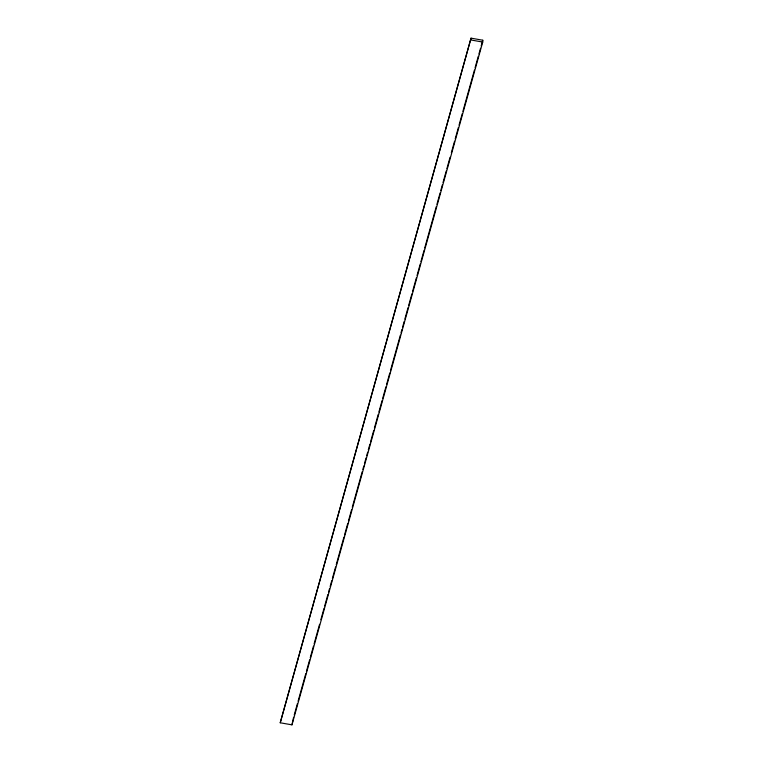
<?xml version="1.0" encoding="UTF-8"?>
<svg xmlns="http://www.w3.org/2000/svg" width="763" height="763" viewBox="0 0 763 763"><rect width="100%" height="100%" fill="white"/><g stroke="black" fill="none" stroke-linecap="round" stroke-linejoin="round"><path stroke-width="1.14" d="M280.231 722.78L471.038 38.15L482.769 40.22L482.741 42.07L291.962 724.85L280.231 722.78L471.038 38.15M291.962 724.85L293.593 717.268M294.232 714.969L297.446 703.496M298.085 701.207L305.782 673.662M306.421 671.364L309.625 659.89M310.264 657.601L313.479 646.118M314.118 643.829L319.563 624.315M320.851 619.728L324.056 608.254M324.695 605.956L327.899 594.482M328.548 592.183L329.511 588.74M330.15 586.451L331.752 580.71M332.391 578.421L335.596 566.938M336.245 564.649L343.932 537.104M344.58 534.806L347.785 523.332M348.424 521.043L351.629 509.56M352.277 507.271L362.215 471.696M362.854 469.398L363.817 465.955M364.456 463.666L366.059 457.924M366.698 455.635L367.661 452.192M368.3 449.893L369.912 444.152M370.551 441.863L373.756 430.389M374.395 428.091L378.248 414.319M378.887 412.02L382.091 400.546M382.73 398.257L385.944 386.774M386.583 384.485L389.788 373.012M390.427 370.713L400.365 335.138M401.014 332.849L401.967 329.406M402.616 327.108L404.218 321.366M404.857 319.077L408.062 307.603M408.701 305.305L411.915 293.831M412.554 291.533L416.398 277.761M417.046 275.472L420.251 263.988M420.89 261.699L424.094 250.226M424.733 247.927L436.283 206.62M436.922 204.322L440.127 192.848M440.766 190.55L442.368 184.808M443.017 182.519L446.221 171.046M446.86 168.747L450.065 157.273M451.353 152.686L454.557 141.203M455.196 138.914L458.401 127.44M459.049 125.142L462.254 113.668M462.893 111.369L474.433 70.062M475.082 67.764L478.287 56.29M478.926 53.992L480.528 48.26M481.167 45.961L482.769 40.22M471.009 39.991L482.741 42.07"/></g></svg>
